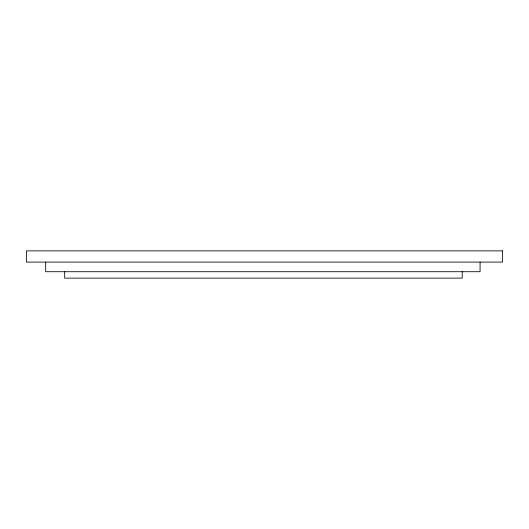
<?xml version="1.0" encoding="UTF-8"?>
<svg xmlns="http://www.w3.org/2000/svg" width="529" height="529" viewBox="0 0 529 529"><rect width="100%" height="100%" fill="white"/><g stroke="black" fill="none" stroke-linecap="round" stroke-linejoin="round"><path stroke-width="0.79" d="M480.074 262.093L480.074 271.714L45.653 271.714L45.653 262.093M462.227 271.714L462.227 278.128L64.677 278.128L64.677 271.714M502.55 250.872L26.45 250.872L26.45 262.093L502.55 262.093L502.55 250.872"/></g></svg>
